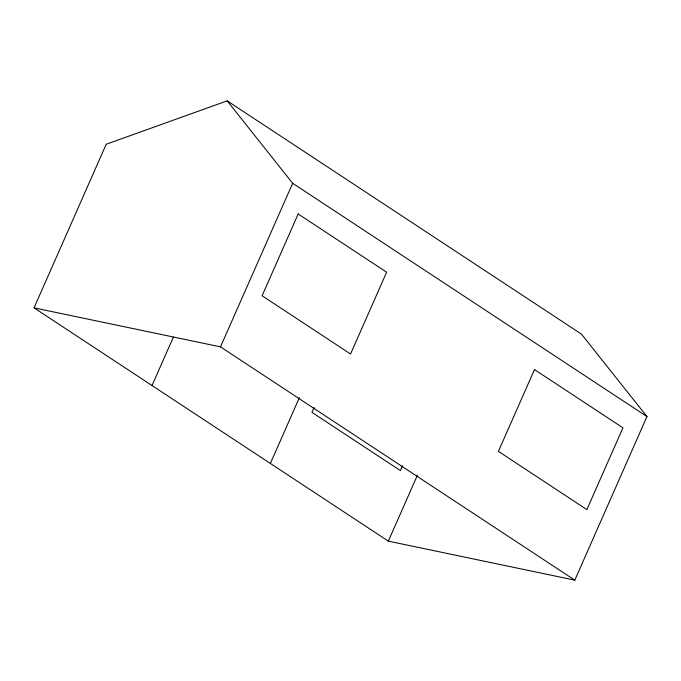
<?xml version="1.0" encoding="UTF-8"?>
<svg xmlns="http://www.w3.org/2000/svg" width="681" height="681" viewBox="0 0 681 681"><rect width="100%" height="100%" fill="white"/><g stroke="black" fill="none" stroke-linecap="round" stroke-linejoin="round"><path stroke-width="1.02" d="M34.05 307.855L106.202 144.261L227.182 100.848L581.472 334.133L646.95 416.559L574.798 580.152L388.34 541.14L34.05 307.855L220.508 346.867L574.798 580.152M152.025 385.54L173.374 337.138M220.508 346.867L292.66 183.274L227.182 100.848M270.357 463.455L299.393 397.627M314.069 407.544L311.949 412.354L400.402 470.597L402.522 465.787M388.34 541.14L417.368 475.312M292.66 183.274L646.95 416.559M298.176 213.97L262.1 295.767L350.553 354.009L386.629 272.213L298.176 213.97M534.483 369.57L498.407 451.367L586.86 509.609L622.936 427.813L534.483 369.57"/></g></svg>
